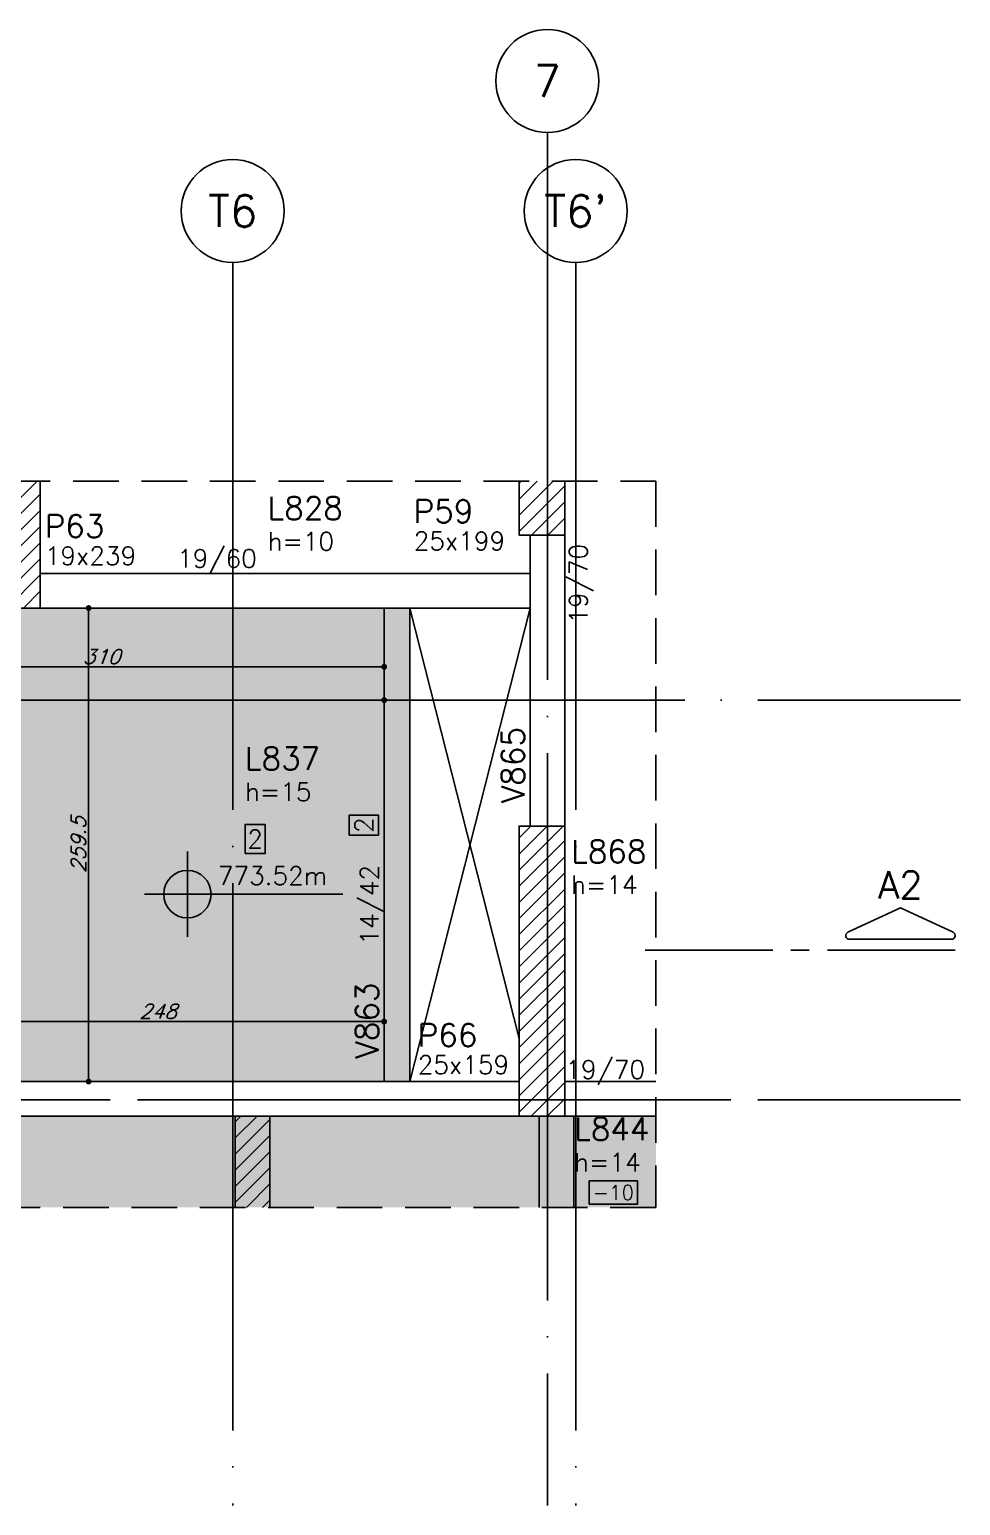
# Model space of a CAD drawing. Extents: x 0 to 6870, y 0 to 4205.
# Drawn here: x 3471 to 3981, y 2094 to 2903 of the extents above; entities that cross this region are included whole.
import ezdxf
from ezdxf.enums import TextEntityAlignment as Align

# ---------------------------------------------------------------- set-up
doc = ezdxf.new("R2010")
doc.units = 0
doc.header["$LTSCALE"] = 50
doc.header["$MEASUREMENT"] = 0
doc.linetypes.add('DASHED', pattern=[0.75, 0.5, -0.25])
doc.linetypes.add('EIXO', pattern=[6.8, 6, -0.4, 0, -0.4])
doc.layers.get('0').update_dxf_attribs({"linetype": 'CONTINUOUS'})
doc.layers.get('DEFPOINTS').update_dxf_attribs({"linetype": 'CONTINUOUS'})
for name, color, linetype in [('242', 3, 'CONTINUOUS'), ('F-AUX-RED', 1, 'CONTINUOUS'), ('F-CORTE-INDICAÇÃO', 4, 'CONTINUOUS'), ('F-COTAS', 106, 'CONTINUOUS'), ('F-DESNIVEL-1', 254, 'CONTINUOUS'), ('F-EIXO', 12, 'EIXO'), ('F-LAJES', 3, 'CONTINUOUS'), ('F-LAJES-DIM', 2, 'CONTINUOUS'), ('F-LAJES-NOME', 4, 'CONTINUOUS'), ('F-LAJES-R', 254, 'CONTINUOUS'), ('F-MURETA', 91, 'CONTINUOUS'), ('F-NÍVEL-PLANTA', 2, 'CONTINUOUS'), ('F-PILARES-DIM', 172, 'CONTINUOUS'), ('F-PILARES-HACH', 174, 'CONTINUOUS'), ('F-PILARES-NOME', 170, 'CONTINUOUS'), ('F-PILARES-S', 170, 'CONTINUOUS'), ('F-TEXTO', 6, 'CONTINUOUS'), ('F-VIGAS', 3, 'CONTINUOUS'), ('F-VIGAS-DIM', 2, 'CONTINUOUS'), ('F-VIGAS-NOME', 4, 'CONTINUOUS'), ('F-VÃO', 1, 'CONTINUOUS')]:
    doc.layers.add(name, color=color, linetype=linetype)
doc.layers.add('F-DESNIVEL-2', color=7, linetype='CONTINUOUS', true_color=0xffd1e8)
doc.styles.add('CP-TEXT-INCL', font='romans.shx', dxfattribs={"oblique": 20})
doc.styles.add('MCP', font='romans.shx')
doc.styles.add('ROMANS', font='romans.shx')
doc.dimstyles.new('CP-COTAS-50', dxfattribs={"dimscale": 0.64, "dimtxt": 12.5, "dimasz": 5, "dimexe": 5, "dimexo": 5, "dimgap": 2.5, "dimtad": 1, "dimdec": 1, "dimdsep": 46, "dimtxsty": 'CP-TEXT-INCL', "dimblk1": 'DOT', "dimblk2": 'DOT', "dimsah": 1, "dimcen": 9, "dimclrd": 256, "dimclre": 256, "dimclrt": 256, "dimadec": 0, "dimazin": 0, "dimtfac": 1, "dimtdec": 1, "dimtmove": 2, "dimatfit": 3, "dimldrblk": 'DOT', "dimfxl": 5, "dimtolj": 1, "dimarcsym": 0})
pattern_1 = [(45, (1524.5, 2331), (-4.419417, 4.419417), [])]

# ---------------------------------------------------------------- blocks, each defined once
blk = doc.blocks.new('*U13')
at = {"layer": 'F-LAJES-DIM', "color": 1}
blk.add_lwpolyline([(0, 0), (11, 0), (11, 16), (0, 16)], close=True, dxfattribs=at)
at = {"layer": 'F-LAJES-DIM', "style": 'MCP'}
blk.add_attdef('DIM', text='', height=10, dxfattribs=at).set_placement((5.5, 8), align=Align.MIDDLE_CENTER)
blk = doc.blocks.new('*U14')
at = {"layer": 'F-VIGAS-DIM', "color": 1}
blk.add_lwpolyline([(0, 0), (11, 0), (11, 16), (0, 16)], close=True, dxfattribs=at)
at = {"layer": 'F-VIGAS-DIM', "style": 'MCP'}
blk.add_attdef('DIM', text='', height=10, dxfattribs=at).set_placement((5.5, 8), align=Align.MIDDLE_CENTER)
blk = doc.blocks.new('Nível - Planta')
at = {"layer": 'F-NÍVEL-PLANTA'}
h = blk.add_hatch(color=71, dxfattribs=at)
h.paths.add_polyline_path([(0, 0), (0, 0.26, 0.414214), (-0.26, 0)])
h.paths.add_polyline_path([(0.26, 0), (0, 0), (0, -0.26, 0.414214)])
for p, q in [((0, -0.469), (0, 0.469)), ((-0.469, 0), (1.704, 0))]:
    blk.add_line(p, q, dxfattribs=at)
blk.add_circle((0, 0), 0.26, dxfattribs=at)
at = {"layer": 'F-TEXTO', "color": 3, "style": 'MCP'}
blk.add_attdef('NÍVEL', (0.333, 0.102), '', height=0.2, dxfattribs=at)
blk = doc.blocks.new('*U12')
at = {"layer": 'F-EIXO'}
blk.add_line((0, 0), (1131.35, 0), dxfattribs=at)
at = {"layer": 'F-EIXO', "color": 2, "linetype": 'Continuous'}
blk.add_circle((-28.21, 0), 28.21, dxfattribs=at)
at = {"layer": 'F-TEXTO', "style": 'ROMANS'}
blk.add_attdef('EIXO', text='', height=17.5, dxfattribs=at).set_placement((-28.21, 0), align=Align.MIDDLE_CENTER)
blk = doc.blocks.new('*U9')
at = {"layer": 'F-EIXO'}
blk.add_line((0, 0), (0, -681.21), dxfattribs=at)
at = {"layer": 'F-EIXO', "color": 2, "linetype": 'Continuous'}
blk.add_circle((0, 28.21), 28.21, dxfattribs=at)
at = {"layer": 'F-TEXTO', "style": 'ROMANS'}
blk.add_attdef('EIXO', text='', height=17.5, rotation=360, dxfattribs=at).set_placement((0, 28.21), align=Align.MIDDLE_CENTER)
blk = doc.blocks.new('*U10')
at = {"layer": 'F-EIXO'}
blk.add_line((0, 0), (1131.35, 0), dxfattribs=at)
at = {"layer": 'F-EIXO', "color": 2, "linetype": 'Continuous'}
blk.add_circle((-28.21, 0), 28.21, dxfattribs=at)
at = {"layer": 'F-TEXTO', "style": 'ROMANS'}
blk.add_attdef('EIXO', text='', height=17.5, dxfattribs=at).set_placement((-28.21, 0), align=Align.MIDDLE_CENTER)
blk = doc.blocks.new('*U11')
at = {"layer": 'F-EIXO'}
blk.add_line((0, 0), (0, -752.45), dxfattribs=at)
at = {"layer": 'F-EIXO', "color": 2, "linetype": 'Continuous'}
blk.add_circle((0, 28.21), 28.21, dxfattribs=at)
at = {"layer": 'F-TEXTO', "style": 'ROMANS'}
blk.add_attdef('EIXO', text='', height=17.5, rotation=360, dxfattribs=at).set_placement((0, 28.21), align=Align.MIDDLE_CENTER)
blk = doc.blocks.new('*U17')
at = {"layer": 'F-CORTE-INDICAÇÃO'}
for p, q in [((-100, 0), (-170, 0)), ((-80, 0), (-90, 0)), ((-70, 0), (0, 0))]:
    blk.add_line(p, q, dxfattribs=at)
blk.add_lwpolyline([(-112, 6, 0.802585), (-111.15, 9.81), (-140, 23.26), (-168.85, 9.81, 0.802585), (-168, 6)], format="xyb", close=True, dxfattribs=at)
at = {"layer": 'F-CORTE-INDICAÇÃO', "style": 'ROMANS'}
blk.add_attdef('CORTE', text='', height=15, dxfattribs=at).set_placement((-140, 35.76), align=Align.MIDDLE_CENTER)
at = {"layer": 'F-CORTE-INDICAÇÃO', "color": 2, "style": 'ROMANS'}
blk.add_attdef('FOLHA', text='', height=12, dxfattribs=at).set_placement((-140, -10), align=Align.MIDDLE_CENTER)
blk = doc.blocks.new('*U18')
at = {"layer": 'F-LAJES-DIM', "color": 1}
blk.add_lwpolyline([(0, 0), (33, 0), (33, 16), (0, 16)], close=True, dxfattribs=at)
at = {"layer": 'F-LAJES-DIM', "style": 'MCP'}
blk.add_attdef('DIM', text='', height=10, dxfattribs=at).set_placement((16.5, 8), align=Align.MIDDLE_CENTER)
blk = doc.blocks.new('_DOT')
at = {"color": 0, "linetype": 'ByBlock'}
blk.add_line((-0.5, 0), (-1, 0), dxfattribs=at)
at = {"color": 0, "linetype": 'ByBlock', "const_width": 0.5}
blk.add_lwpolyline([(-0.25, 0, 1), (0.25, 0, 1)], format="xyb", close=True, dxfattribs=at)
blk = doc.blocks.new('*D126')
at = {"layer": 'DEFPOINTS', "color": 0, "linetype": 'Continuous', "transparency": 16777216}
for p in [(3665, 2365.53), (3417, 2358.87), (3665, 2358.87)]:
    blk.add_point(p, dxfattribs=at)
at = {"layer": 'F-COTAS', "linetype": 'Continuous', "lineweight": -2, "transparency": 16777216}
for p, q in [((3417, 2358.87), (3417, 2362.07)), ((3420.2, 2358.87), (3661.8, 2358.87)), ((3665, 2360.97), (3665, 2355.67))]:
    blk.add_line(p, q, dxfattribs=at)
at = {"layer": 'F-COTAS', "linetype": 'Continuous', "lineweight": -2, "transparency": 16777216, "xscale": 3.2, "yscale": 3.2, "zscale": 3.2, "rotation": 180}
blk.add_blockref('_DOT', (3417, 2358.87), dxfattribs=at)
at = {"layer": 'F-COTAS', "linetype": 'Continuous', "lineweight": -2, "transparency": 16777216, "xscale": 3.2, "yscale": 3.2, "zscale": 3.2}
blk.add_blockref('_DOT', (3665, 2358.87), dxfattribs=at)
at = {"layer": 'F-COTAS', "linetype": 'Continuous', "transparency": 16777216, "insert": (3541, 2364.47), "char_height": 8, "attachment_point": 5, "style": 'CP-TEXT-INCL'}
blk.add_mtext('\\A1;248', dxfattribs=at)
blk = doc.blocks.new('*D109')
at = {"layer": 'DEFPOINTS', "color": 0, "linetype": 'Continuous', "transparency": 16777216}
for p in [(3355, 2549.48), (3665, 2553.26), (3665, 2543.69)]:
    blk.add_point(p, dxfattribs=at)
at = {"layer": 'F-COTAS', "linetype": 'Continuous', "lineweight": -2, "transparency": 16777216}
for p, q in [((3355, 2552.68), (3355, 2556.46)), ((3665, 2546.89), (3665, 2556.46)), ((3358.2, 2553.26), (3661.8, 2553.26))]:
    blk.add_line(p, q, dxfattribs=at)
at = {"layer": 'F-COTAS', "linetype": 'Continuous', "lineweight": -2, "transparency": 16777216, "xscale": 3.2, "yscale": 3.2, "zscale": 3.2, "rotation": 180}
blk.add_blockref('_DOT', (3355, 2553.26), dxfattribs=at)
at = {"layer": 'F-COTAS', "linetype": 'Continuous', "lineweight": -2, "transparency": 16777216, "xscale": 3.2, "yscale": 3.2, "zscale": 3.2}
blk.add_blockref('_DOT', (3665, 2553.26), dxfattribs=at)
at = {"layer": 'F-COTAS', "linetype": 'Continuous', "transparency": 16777216, "insert": (3510, 2558.86), "char_height": 8, "attachment_point": 5, "style": 'CP-TEXT-INCL'}
blk.add_mtext('\\A1;310', dxfattribs=at)
blk = doc.blocks.new('*D112')
at = {"layer": 'DEFPOINTS', "color": 0, "linetype": 'Continuous', "transparency": 16777216}
for p in [(3495.15, 2585.5), (3503, 2585.5), (3495.15, 2326)]:
    blk.add_point(p, dxfattribs=at)
at = {"layer": 'F-COTAS', "linetype": 'Continuous', "lineweight": -2, "transparency": 16777216}
for p, q in [((3498.35, 2585.5), (3506.2, 2585.5)), ((3503, 2329.2), (3503, 2582.3)), ((3498.35, 2326), (3506.2, 2326))]:
    blk.add_line(p, q, dxfattribs=at)
at = {"layer": 'F-COTAS', "linetype": 'Continuous', "lineweight": -2, "transparency": 16777216, "xscale": 3.2, "yscale": 3.2, "zscale": 3.2}
for p, rotation in [((3503, 2585.5), 90), ((3503, 2326), 270)]:
    blk.add_blockref('_DOT', p, dxfattribs=dict(at, rotation=rotation))
at = {"layer": 'F-COTAS', "linetype": 'Continuous', "transparency": 16777216, "insert": (3497.4, 2455.75), "char_height": 8, "attachment_point": 5, "rotation": 90, "style": 'CP-TEXT-INCL'}
blk.add_mtext('\\A1;259.5', dxfattribs=at)
blk = doc.blocks.new('*D113')
at = {"layer": 'DEFPOINTS', "color": 0, "linetype": 'Continuous', "transparency": 16777216}
for p in [(3665, 2535), (3038.5, 2521.76), (3665, 2521.76)]:
    blk.add_point(p, dxfattribs=at)
at = {"layer": 'F-COTAS', "linetype": 'Continuous', "lineweight": -2, "transparency": 16777216}
for p, q in [((3038.5, 2524.96), (3038.5, 2538.2)), ((3041.7, 2535), (3661.8, 2535)), ((3665, 2524.96), (3665, 2538.2))]:
    blk.add_line(p, q, dxfattribs=at)
at = {"layer": 'F-COTAS', "linetype": 'Continuous', "lineweight": -2, "transparency": 16777216, "xscale": 3.2, "yscale": 3.2, "zscale": 3.2, "rotation": 180}
blk.add_blockref('_DOT', (3038.5, 2535), dxfattribs=at)
at = {"layer": 'F-COTAS', "linetype": 'Continuous', "lineweight": -2, "transparency": 16777216, "xscale": 3.2, "yscale": 3.2, "zscale": 3.2}
blk.add_blockref('_DOT', (3665, 2535), dxfattribs=at)
at = {"layer": 'F-COTAS', "linetype": 'Continuous', "transparency": 16777216, "insert": (3351.75, 2540.6), "char_height": 8, "attachment_point": 5, "style": 'CP-TEXT-INCL'}
blk.add_mtext('\\A1;626.5', dxfattribs=at)

msp = doc.modelspace()

# ---------------------------------------------------------------- hatches: boundary and pattern name
at = {"layer": 'F-DESNIVEL-1', "linetype": 'Continuous'}
h = msp.add_hatch(color=256, dxfattribs=at)
h.dxf.hatch_style = 1
h.paths.add_polyline_path([(3355, 2585.5), (3355, 2462.5), (3417, 2462.5), (3417, 2326), (3665, 2326), (3665, 2585.5)])
h = msp.add_hatch(color=256, dxfattribs=at)
h.dxf.hatch_style = 1
h.paths.add_polyline_path([(3679, 2585.5), (3665, 2585.5), (3665, 2326), (3679, 2326)])
at = {"layer": 'F-MURETA'}
h = msp.add_hatch(dxfattribs=at)
h.set_pattern_fill('ANSI31', color=1, scale=50)
h.set_pattern_definition([(45, (1524.5, 2331), (-4.419417, 4.419417), [])])
h.paths.add_polyline_path([(3583.38, 2257), (3602.38, 2257), (3602.38, 2307), (3583.38, 2307)])
at = {"layer": 'F-PILARES-HACH', "linetype": 'Continuous'}
h = msp.add_hatch(dxfattribs=at)
h.set_pattern_fill('ANSI31', color=256, scale=50, style=0)
h.set_pattern_definition(pattern_1)
h.paths.add_polyline_path([(3476.5, 2655), (3457.5, 2655), (3457.5, 2585.5), (3476.5, 2585.5)])
h = msp.add_hatch(dxfattribs=at)
h.set_pattern_fill('ANSI31', color=256, scale=50, style=0)
h.set_pattern_definition(pattern_1)
h.paths.add_polyline_path([(3764, 2655), (3739, 2655), (3739, 2625.5), (3764, 2625.5)])
h = msp.add_hatch(dxfattribs=at)
h.set_pattern_fill('ANSI31', color=256, scale=50, style=0)
h.set_pattern_definition(pattern_1)
h.paths.add_polyline_path([(3739, 2307), (3764, 2307), (3764, 2466), (3739, 2466)], flags=16)

# ---------------------------------------------------------------- linework, layer by layer
at = {"layer": '242', "linetype": 'Continuous'}
msp.add_line((3751.5, 2386.5), (3751.5, 2386.5), dxfattribs=at)
at = {"layer": 'F-AUX-RED', "color": 1, "linetype": 'DASHED'}
msp.add_lwpolyline([(2969.5, 2257), (2969.5, 2655), (3814, 2655), (3814, 2257), (2969.5, 2257)], dxfattribs=at)
at = {"layer": 'F-DESNIVEL-2', "linetype": 'Continuous'}
for points in [[(2969.5, 2307), (2969.5, 2257), (3672, 2307)], [(2969.5, 2257), (3814, 2257), (3672, 2307)], [(2969.5, 2257), (3672, 2307), (2969.5, 2257)], [(3038.5, 2307), (3672, 2307), (3038.5, 2307)], [(3672, 2307), (3814, 2257), (3739, 2307)], [(3672, 2307), (3739, 2307), (3672, 2307)], [(3814, 2257), (3750, 2307), (3739, 2307)], [(3814, 2257), (3739, 2307), (3814, 2257)], [(3764.1, 2306.9), (3750, 2306.9), (3814, 2257)], [(3764.1, 2306.9), (3814, 2307), (3814, 2257)], [(3764.1, 2306.9), (3814, 2257), (3814, 2257)]]:
    msp.add_solid(points, dxfattribs=at)
at = {"layer": 'F-EIXO'}
msp.add_line((2874.79, 2316), (3980.96, 2316), dxfattribs=at)
at = {"layer": 'F-LAJES', "linetype": 'Continuous'}
msp.add_lwpolyline([(3417, 2326), (3417, 2462.5), (3355, 2462.5), (3355, 2585.5), (3665, 2585.5), (3665, 2326), (3417, 2326)], dxfattribs=at)
at = {"layer": 'F-LAJES-R', "linetype": 'Continuous'}
for points in [[(3672, 2307), (3038.5, 2307), (3038.5, 2257)], [(3750, 2257), (3750, 2307), (3739, 2307), (3672, 2307)], [(3814, 2307), (3769, 2307), (3769, 2257)]]:
    msp.add_lwpolyline(points, dxfattribs=at)
at = {"layer": 'F-MURETA', "color": 2}
for p, q in [((3583.38, 2257), (3583.38, 2307)), ((3602.38, 2307), (3583.38, 2307)), ((3602.38, 2257), (3602.38, 2307))]:
    msp.add_line(p, q, dxfattribs=at)
at = {"layer": 'F-PILARES-S', "linetype": 'Continuous'}
for points in [[(3457.5, 2585.5), (3476.5, 2585.5), (3476.5, 2655)], [(3739, 2625.5), (3764, 2625.5), (3764, 2655)], [(3739, 2655), (3739, 2625.5)], [(3739, 2307), (3764, 2307), (3764, 2466), (3739, 2466), (3739, 2307)]]:
    msp.add_lwpolyline(points, dxfattribs=at)
at = {"layer": 'F-VIGAS'}
for points in [[(3745, 2625.5), (3745, 2604.5)], [(3764, 2595), (3764, 2625.5)], [(3672, 2604.5), (3476.5, 2604.5)], [(3745, 2604.5), (3672, 2604.5)], [(3745, 2585.5), (3745, 2604.5)], [(3764, 2466), (3764, 2595)], [(3476.5, 2585.5), (3665, 2585.5)], [(3665, 2585.5), (3665, 2326)], [(3679, 2585.5), (3665, 2585.5)], [(3679, 2585.5), (3745, 2585.5)], [(3679, 2326), (3679, 2585.5)], [(3745, 2585.5), (3745, 2466)], [(3665, 2326), (3038.5, 2326)], [(3679, 2326), (3665, 2326)], [(3739, 2326), (3679, 2326)], [(3814, 2326), (3764, 2326)], [(3038.5, 2307), (3672, 2307)], [(3672, 2307), (3739, 2307)], [(3750, 2307), (3750, 2257)], [(3764, 2307), (3769, 2307)], [(3769, 2307), (3814, 2307)], [(3769, 2257), (3769, 2307)]]:
    msp.add_lwpolyline(points, dxfattribs=at)
at = {"layer": 'F-VÃO'}
for p, q in [((3679, 2326), (3745, 2585.5)), ((3679, 2585.5), (3739, 2349.59))]:
    msp.add_line(p, q, dxfattribs=at)

# ---------------------------------------------------------------- block references
at = {"layer": 'F-CORTE-INDICAÇÃO', "linetype": 'Continuous'}
ref = msp.add_blockref('*U17', (3808.01, 2397.99), dxfattribs=dict(at, xscale=-1))
ref.add_attrib('CORTE', 'A2', dxfattribs={"height": 15, "style": 'ROMANS'}).set_placement((3948.01, 2433.75), align=Align.MIDDLE_CENTER)
at = {"layer": 'F-EIXO', "linetype": 'Continuous'}
for name, p, values in [('*U11', (3754.5, 2846.13), {'EIXO': '7'}), ('*U9', (3582, 2774.89), {'EIXO': 'T6'}), ('*U9', (3770, 2774.89), {'EIXO': "T6'"}), ('*U10', (2849.61, 2535), {'EIXO': 'TE'}), ('*U12', (2849.61, 2316), {'EIXO': 'C'})]:
    msp.add_blockref(name, p, dxfattribs=at).add_auto_attribs(values)
at = {"layer": 'F-LAJES-DIM', "linetype": 'Continuous'}
msp.add_blockref('*U13', (3588.73, 2450.89), dxfattribs=at).add_auto_attribs({'DIM': '2'})
at = {"layer": 'F-LAJES-DIM', "linetype": 'Continuous', "xscale": 0.8, "yscale": 0.8, "zscale": 0.8}
msp.add_blockref('*U18', (3777.48, 2258.76), dxfattribs=at).add_auto_attribs({'DIM': '-10'})
at = {"layer": 'F-NÍVEL-PLANTA', "linetype": 'Continuous', "xscale": 50, "yscale": 50, "zscale": 50}
msp.add_blockref('Nível - Planta', (3557.16, 2428.69), dxfattribs=at).add_auto_attribs({'NÍVEL': '773.52m'})
at = {"layer": 'F-VIGAS-DIM', "linetype": 'Continuous', "rotation": 90}
msp.add_blockref('*U14', (3661.88, 2461), dxfattribs=at).add_auto_attribs({'DIM': '2'})

# ---------------------------------------------------------------- texts
at = {"layer": 'F-LAJES-DIM', "linetype": 'Continuous', "style": 'MCP'}
for s, p in [('h=10', (3601.14, 2617.03)), ('h=15', (3588.73, 2479.79)), ('h=14', (3767.53, 2428.85)), ('h=14', (3769.19, 2276.79))]:
    msp.add_text(s, height=10, dxfattribs=at).set_placement(p)
at = {"layer": 'F-LAJES-NOME', "linetype": 'Continuous', "style": 'MCP'}
for s, p in [('L828', (3601.14, 2634.03)), ('L837', (3588.73, 2496.79)), ('L868', (3767.53, 2445.85)), ('L844', (3769.19, 2293.79))]:
    msp.add_text(s, height=12.5, dxfattribs=at).set_placement(p)
at = {"layer": 'F-PILARES-DIM', "linetype": 'Continuous', "style": 'MCP'}
for s, p in [('25x199', (3681.23, 2617.27)), ('19x239', (3478.96, 2609.12)), ('25x159', (3683.43, 2330.2))]:
    msp.add_text(s, height=10, dxfattribs=at).set_placement(p)
at = {"layer": 'F-PILARES-NOME', "linetype": 'Continuous', "style": 'MCP'}
for s, p in [('P59', (3681.23, 2632.27)), ('P63', (3478.96, 2624.12)), ('P66', (3683.43, 2345.2))]:
    msp.add_text(s, height=12.5, dxfattribs=at).set_placement(p)
at = {"layer": 'F-VIGAS-DIM', "linetype": 'Continuous', "style": 'MCP'}
for s, p in [('19/60', (3551.5, 2607.63)), ('19/70', (3764.33, 2327.58))]:
    msp.add_text(s, height=10, dxfattribs=at).set_placement(p)
for s, p in [('19/70', (3776.5, 2576.96)), ('14/42', (3661.88, 2401))]:
    msp.add_text(s, height=10, rotation=90, dxfattribs=at).set_placement(p)
at = {"layer": 'F-VIGAS-NOME', "linetype": 'Continuous', "style": 'MCP'}
for s, p in [('V865', (3741.88, 2478.5)), ('V863', (3661.88, 2338.5))]:
    msp.add_text(s, height=12.5, rotation=90, dxfattribs=at).set_placement(p)

# ---------------------------------------------------------------- dimensions: what is measured, and where the dimension line sits
at = {"layer": 'F-COTAS', "linetype": 'Continuous'}
dim = msp.add_linear_dim(base=(3503, 2585.5), p1=(3495.15, 2326), p2=(3495.15, 2585.5), angle=90, dimstyle='CP-COTAS-50', dxfattribs=at)
dim.commit()
dim.dimension.update_dxf_attribs({"geometry": '*D112', "text_midpoint": (3497.4, 2455.75)})
for base, p1, p2, picture, middle in [((3665, 2553.26), (3355, 2549.48), (3665, 2543.69), '*D109', (3510, 2558.86)), ((3665, 2535), (3038.5, 2521.76), (3665, 2521.76), '*D113', (3351.75, 2540.6))]:
    dim = msp.add_linear_dim(base=base, p1=p1, p2=p2, dimstyle='CP-COTAS-50', dxfattribs=at)
    dim.commit()
    dim.dimension.update_dxf_attribs({"geometry": picture, "text_midpoint": middle})
dim = msp.add_linear_dim(base=(3665, 2358.87), p1=(3417, 2358.87), p2=(3665, 2365.53), dimstyle='CP-COTAS-50', override={"dimfxl": 3.28084, "dimfxlon": 1, "dimarcsym": 2}, dxfattribs=at)
dim.commit()
dim.dimension.update_dxf_attribs({"geometry": '*D126', "text_midpoint": (3541, 2364.47)})

doc.saveas('drawing.dxf')
